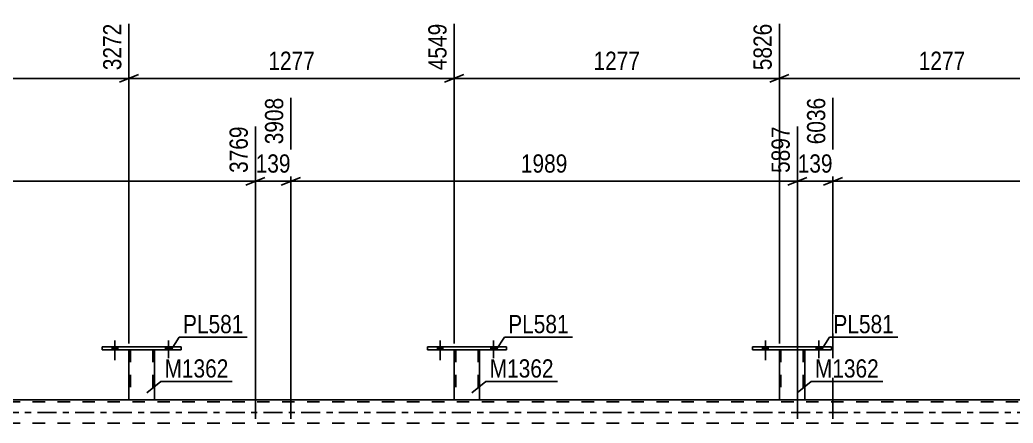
# Model space of a CAD drawing. Header units: millimetres. Extents: x 0 to 841, y 0 to 594.
# Drawn here: x 151.9 to 308, y 427.3 to 490.6 of the extents above; entities that cross this region are included whole.
import ezdxf

# ---------------------------------------------------------------- set-up
doc = ezdxf.new("R2010")
doc.units = ezdxf.units.MM
doc.linetypes.add('DXK_LINE_DOT2', pattern=[3.9198, 1.9599, -1.9599])
doc.linetypes.add('DXK_LINE_DOT3', pattern=[5.9187, 2.979, -0.9799, 0.9799, -0.9799])
doc.styles.add('Arial Narrow', font='ARIALN.TTF', dxfattribs={"height": 0.2})

# ---------------------------------------------------------------- blocks, each defined once
blk = doc.blocks.new('Bolt-103641004-3416 - 3414')
at = {"linetype": 'Continuous'}
for points in [[(166.43, 438.81), (167.31, 438.81), (167.31, 439.29), (166.43, 439.29)], [(174.83, 438.81), (175.71, 438.81), (175.71, 439.29), (174.83, 439.29)]]:
    blk.add_hatch(color=1, dxfattribs=at).paths.add_polyline_path(points)
at = {"color": 1, "linetype": 'Continuous'}
for p, q in [((166.87, 440.29), (166.87, 437.17)), ((175.27, 440.29), (175.27, 437.17)), ((166.43, 439.29), (166.43, 438.81)), ((167.31, 439.29), (167.31, 438.81)), ((174.83, 439.29), (174.83, 438.81)), ((175.71, 439.29), (175.71, 438.81))]:
    blk.add_line(p, q, dxfattribs=at)
blk = doc.blocks.new('Bolt-103641004-3417 - 3414')
at = {"linetype": 'Continuous'}
for points in [[(217.51, 438.81), (218.39, 438.81), (218.39, 439.29), (217.51, 439.29)], [(225.91, 438.81), (226.79, 438.81), (226.79, 439.29), (225.91, 439.29)]]:
    blk.add_hatch(color=1, dxfattribs=at).paths.add_polyline_path(points)
at = {"color": 1, "linetype": 'Continuous'}
for p, q in [((217.95, 440.29), (217.95, 437.17)), ((226.35, 440.29), (226.35, 437.17)), ((217.51, 439.29), (217.51, 438.81)), ((218.39, 439.29), (218.39, 438.81)), ((225.91, 439.29), (225.91, 438.81)), ((226.79, 439.29), (226.79, 438.81))]:
    blk.add_line(p, q, dxfattribs=at)
blk = doc.blocks.new('Bolt-103641004-3477 - 3414')
at = {"linetype": 'Continuous'}
for points in [[(166.43, 438.81), (167.31, 438.81), (167.31, 439.29), (166.43, 439.29)], [(174.83, 438.81), (175.71, 438.81), (175.71, 439.29), (174.83, 439.29)]]:
    blk.add_hatch(color=1, dxfattribs=at).paths.add_polyline_path(points)
at = {"color": 1, "linetype": 'Continuous'}
for p, q in [((166.87, 440.29), (166.87, 437.17)), ((175.27, 440.29), (175.27, 437.17)), ((166.43, 439.29), (166.43, 438.81)), ((167.31, 439.29), (167.31, 438.81)), ((174.83, 439.29), (174.83, 438.81)), ((175.71, 439.29), (175.71, 438.81))]:
    blk.add_line(p, q, dxfattribs=at)
blk = doc.blocks.new('Bolt-103641004-3564 - 3414')
at = {"linetype": 'Continuous'}
for points in [[(268.59, 438.81), (269.47, 438.81), (269.47, 439.29), (268.59, 439.29)], [(276.99, 438.81), (277.87, 438.81), (277.87, 439.29), (276.99, 439.29)]]:
    blk.add_hatch(color=1, dxfattribs=at).paths.add_polyline_path(points)
at = {"color": 1, "linetype": 'Continuous'}
for p, q in [((269.03, 440.29), (269.03, 437.17)), ((277.43, 440.29), (277.43, 437.17)), ((268.59, 439.29), (268.59, 438.81)), ((269.47, 439.29), (269.47, 438.81)), ((276.99, 439.29), (276.99, 438.81)), ((277.87, 439.29), (277.87, 438.81))]:
    blk.add_line(p, q, dxfattribs=at)
blk = doc.blocks.new('Bolt-103641004-3565 - 3414')
at = {"linetype": 'Continuous'}
for points in [[(268.59, 438.81), (269.47, 438.81), (269.47, 439.29), (268.59, 439.29)], [(276.99, 438.81), (277.87, 438.81), (277.87, 439.29), (276.99, 439.29)]]:
    blk.add_hatch(color=1, dxfattribs=at).paths.add_polyline_path(points)
at = {"color": 1, "linetype": 'Continuous'}
for p, q in [((269.03, 440.29), (269.03, 437.17)), ((277.43, 440.29), (277.43, 437.17)), ((268.59, 439.29), (268.59, 438.81)), ((269.47, 439.29), (269.47, 438.81)), ((276.99, 439.29), (276.99, 438.81)), ((277.87, 439.29), (277.87, 438.81))]:
    blk.add_line(p, q, dxfattribs=at)
blk = doc.blocks.new('Part-103641004-3505 - 3414')
at = {"color": 2, "linetype": 'Continuous'}
for p, q in [((271.23, 438.81), (271.23, 430.97)), ((275.23, 438.81), (275.23, 430.97)), ((271.23, 430.97), (275.23, 430.97))]:
    blk.add_line(p, q, dxfattribs=at)
at = {"color": 7, "linetype": 'DXK_LINE_DOT2'}
for p, q in [((271.23, 438.81), (275.23, 438.81)), ((271.23, 438.81), (271.23, 438.81)), ((271.23, 438.81), (271.23, 438.81)), ((271.47, 438.81), (271.47, 430.97)), ((274.99, 438.81), (274.99, 430.97)), ((275.23, 438.81), (275.23, 438.81)), ((275.23, 438.81), (275.23, 438.81)), ((274.94, 430.97), (274.98, 430.97)), ((274.94, 430.97), (274.98, 430.97)), ((274.98, 430.97), (274.99, 430.97)), ((274.98, 430.97), (274.99, 430.97))]:
    blk.add_line(p, q, dxfattribs=at)
blk = doc.blocks.new('Bolt-103641004-3563 - 3414')
at = {"linetype": 'Continuous'}
for points in [[(217.51, 438.81), (218.39, 438.81), (218.39, 439.29), (217.51, 439.29)], [(225.91, 438.81), (226.79, 438.81), (226.79, 439.29), (225.91, 439.29)]]:
    blk.add_hatch(color=1, dxfattribs=at).paths.add_polyline_path(points)
at = {"color": 1, "linetype": 'Continuous'}
for p, q in [((217.95, 440.29), (217.95, 437.17)), ((226.35, 440.29), (226.35, 437.17)), ((217.51, 439.29), (217.51, 438.81)), ((218.39, 439.29), (218.39, 438.81)), ((225.91, 439.29), (225.91, 438.81)), ((226.79, 439.29), (226.79, 438.81))]:
    blk.add_line(p, q, dxfattribs=at)
blk = doc.blocks.new('Part-103641004-3578 - 3414')
at = {"color": 2, "linetype": 'Continuous'}
for p, q in [((267.03, 439.29), (267.03, 438.81)), ((279.43, 439.29), (267.03, 439.29)), ((267.03, 438.81), (279.43, 438.81)), ((279.43, 438.81), (279.43, 439.29))]:
    blk.add_line(p, q, dxfattribs=at)
blk = doc.blocks.new('Part-103641004-3661 - 3414')
at = {"color": 2, "linetype": 'Continuous'}
for p, q in [((169.07, 438.81), (169.07, 430.97)), ((173.07, 438.81), (173.07, 430.97)), ((169.07, 430.97), (173.07, 430.97))]:
    blk.add_line(p, q, dxfattribs=at)
at = {"color": 7, "linetype": 'DXK_LINE_DOT2'}
for p, q in [((169.07, 438.81), (173.07, 438.81)), ((169.07, 438.81), (169.07, 438.81)), ((169.07, 438.81), (169.07, 438.81)), ((169.31, 438.81), (169.31, 430.97)), ((172.83, 438.81), (172.83, 430.97)), ((173.07, 438.81), (173.07, 438.81)), ((173.07, 438.81), (173.07, 438.81)), ((172.78, 430.97), (172.82, 430.97)), ((172.78, 430.97), (172.82, 430.97)), ((172.82, 430.97), (172.83, 430.97)), ((172.82, 430.97), (172.83, 430.97))]:
    blk.add_line(p, q, dxfattribs=at)
blk = doc.blocks.new('Part-103641004-3656 - 3414')
at = {"color": 2, "linetype": 'Continuous'}
for p, q in [((164.87, 439.29), (164.87, 438.81)), ((177.27, 439.29), (164.87, 439.29)), ((164.87, 438.81), (177.27, 438.81)), ((177.27, 438.81), (177.27, 439.29))]:
    blk.add_line(p, q, dxfattribs=at)
blk = doc.blocks.new('Part-103641004-3666 - 3414')
at = {"color": 2, "linetype": 'Continuous'}
for p, q in [((215.95, 439.29), (215.95, 438.81)), ((228.35, 439.29), (215.95, 439.29)), ((215.95, 438.81), (228.35, 438.81)), ((228.35, 438.81), (228.35, 439.29))]:
    blk.add_line(p, q, dxfattribs=at)
blk = doc.blocks.new('Part-103641004-3671 - 3414')
at = {"color": 2, "linetype": 'Continuous'}
for p, q in [((220.15, 438.81), (220.15, 430.97)), ((224.15, 438.81), (224.15, 430.97)), ((220.15, 430.97), (224.15, 430.97))]:
    blk.add_line(p, q, dxfattribs=at)
at = {"color": 7, "linetype": 'DXK_LINE_DOT2'}
for p, q in [((220.15, 438.81), (224.15, 438.81)), ((220.15, 438.81), (220.15, 438.81)), ((220.15, 438.81), (220.15, 438.81)), ((220.39, 438.81), (220.39, 430.97)), ((223.91, 438.81), (223.91, 430.97)), ((224.15, 438.81), (224.15, 438.81)), ((224.15, 438.81), (224.15, 438.81)), ((223.86, 430.97), (223.9, 430.97)), ((223.86, 430.97), (223.9, 430.97)), ((223.9, 430.97), (223.91, 430.97)), ((223.9, 430.97), (223.91, 430.97))]:
    blk.add_line(p, q, dxfattribs=at)
blk = doc.blocks.new('Part-103641004-3870 - 3414')
at = {"color": 7, "linetype": 'DXK_LINE_DOT2'}
for p, q in [((759.54, 430.65), (95.51, 430.65)), ((173.07, 430.97), (169.07, 430.97)), ((224.15, 430.97), (220.15, 430.97)), ((275.23, 430.97), (271.23, 430.97)), ((759.54, 427.29), (95.51, 427.29))]:
    blk.add_line(p, q, dxfattribs=at)
at = {"color": 2, "linetype": 'Continuous'}
for p, q in [((169.07, 430.97), (121.99, 430.97)), ((220.15, 430.97), (173.07, 430.97)), ((271.23, 430.97), (224.15, 430.97)), ((322.32, 430.97), (275.23, 430.97))]:
    blk.add_line(p, q, dxfattribs=at)
at = {"color": 7, "linetype": 'DXK_LINE_DOT3'}
blk.add_line((95.51, 428.97), (759.54, 428.97), dxfattribs=at)
blk = doc.blocks.new('StraightDimension-103641004-4673 - 3414')
at = {"color": 7, "linetype": 'Continuous'}
for p, q in [((279.64, 427.97), (279.64, 478.41)), ((359.2, 427.97), (359.2, 473.91)), ((281.14, 465.9), (278.14, 464.7)), ((279.64, 465.3), (359.2, 465.3)), ((357.7, 464.7), (360.7, 465.9))]:
    blk.add_line(p, q, dxfattribs=at)
at = {"color": 0, "linetype": 'Continuous'}
blk.add_wipeout([(358.6, 474.51), (354.4, 474.51), (354.4, 466), (358.6, 466)], dxfattribs=at)
at = {"color": 0}
blk.add_wipeout([(323.67, 466.05), (323.67, 470.25), (315.16, 470.25), (315.16, 466.05)], dxfattribs=at)
at = {"color": 3, "linetype": 'Continuous', "style": 'Arial Narrow'}
blk.add_text('8025', height=2.863, rotation=90.0002, dxfattribs=at).set_placement((358, 466.6))
at = {"color": 3, "style": 'Arial Narrow'}
blk.add_text('1989', height=2.863, dxfattribs=at).set_placement((315.76, 466.65))
blk = doc.blocks.new('StraightDimension-103641004-4654 - 3414')
at = {"color": 7, "linetype": 'Continuous'}
for p, q in [((279.64, 427.97), (279.64, 478.41)), ((274.06, 427.97), (274.06, 473.91)), ((272.56, 464.7), (275.56, 465.9)), ((274.06, 465.3), (279.64, 465.3)), ((281.14, 465.9), (278.14, 464.7))]:
    blk.add_line(p, q, dxfattribs=at)
at = {"color": 0}
blk.add_wipeout([(280.19, 466.05), (280.19, 470.25), (273.51, 470.25), (273.51, 466.05)], dxfattribs=at)
at = {"color": 3, "style": 'Arial Narrow'}
blk.add_text('139', height=2.863, dxfattribs=at).set_placement((274.11, 466.65))
at = {"color": 0, "linetype": 'Continuous'}
blk.add_wipeout([(279.04, 479.01), (274.84, 479.01), (274.84, 470.5), (279.04, 470.5)], dxfattribs=at)
at = {"color": 3, "linetype": 'Continuous', "style": 'Arial Narrow'}
blk.add_text('6036', height=2.863, rotation=90.0002, dxfattribs=at).set_placement((278.44, 471.1))
blk = doc.blocks.new('StraightDimension-103641004-4635 - 3414')
at = {"color": 7, "linetype": 'Continuous'}
for p, q in [((194.5, 427.97), (194.5, 478.41)), ((274.06, 427.97), (274.06, 473.91)), ((196, 465.9), (193, 464.7)), ((194.5, 465.3), (274.06, 465.3)), ((272.56, 464.7), (275.56, 465.9))]:
    blk.add_line(p, q, dxfattribs=at)
at = {"color": 0, "linetype": 'Continuous'}
blk.add_wipeout([(273.46, 474.51), (269.26, 474.51), (269.26, 466), (273.46, 466)], dxfattribs=at)
at = {"color": 0}
blk.add_wipeout([(238.54, 466.05), (238.54, 470.25), (230.03, 470.25), (230.03, 466.05)], dxfattribs=at)
at = {"color": 3, "linetype": 'Continuous', "style": 'Arial Narrow'}
blk.add_text('5897', height=2.863, rotation=90.0002, dxfattribs=at).set_placement((272.86, 466.6))
at = {"color": 3, "style": 'Arial Narrow'}
blk.add_text('1989', height=2.863, dxfattribs=at).set_placement((230.63, 466.65))
blk = doc.blocks.new('StraightDimension-103641004-4499 - 3414')
at = {"color": 7, "linetype": 'Continuous'}
for p, q in [((117.99, 439.81), (117.99, 490.05)), ((169.07, 439.81), (169.07, 490.05)), ((119.49, 482.04), (116.49, 480.84)), ((117.99, 481.44), (169.07, 481.44)), ((167.57, 480.84), (170.57, 482.04))]:
    blk.add_line(p, q, dxfattribs=at)
at = {"color": 0, "linetype": 'Continuous'}
blk.add_wipeout([(168.47, 490.65), (164.27, 490.65), (164.27, 482.14), (168.47, 482.14)], dxfattribs=at)
at = {"color": 0}
blk.add_wipeout([(147.79, 482.19), (147.79, 486.39), (139.28, 486.39), (139.28, 482.19)], dxfattribs=at)
at = {"color": 3, "linetype": 'Continuous', "style": 'Arial Narrow'}
blk.add_text('3272', height=2.863, rotation=90.0002, dxfattribs=at).set_placement((167.87, 482.74))
at = {"color": 3, "style": 'Arial Narrow'}
blk.add_text('1277', height=2.863, dxfattribs=at).set_placement((139.88, 482.79))
blk = doc.blocks.new('StraightDimension-103641004-4489 - 3414')
at = {"color": 7, "linetype": 'Continuous'}
for p, q in [((169.07, 439.81), (169.07, 490.05)), ((220.15, 439.81), (220.15, 490.05)), ((170.57, 482.04), (167.57, 480.84)), ((169.07, 481.44), (220.15, 481.44)), ((218.65, 480.84), (221.65, 482.04))]:
    blk.add_line(p, q, dxfattribs=at)
at = {"color": 0, "linetype": 'Continuous'}
blk.add_wipeout([(219.55, 490.65), (215.35, 490.65), (215.35, 482.14), (219.55, 482.14)], dxfattribs=at)
at = {"color": 0}
blk.add_wipeout([(198.87, 482.19), (198.87, 486.39), (190.36, 486.39), (190.36, 482.19)], dxfattribs=at)
at = {"color": 3, "linetype": 'Continuous', "style": 'Arial Narrow'}
blk.add_text('4549', height=2.863, rotation=90.0002, dxfattribs=at).set_placement((218.95, 482.74))
at = {"color": 3, "style": 'Arial Narrow'}
blk.add_text('1277', height=2.863, dxfattribs=at).set_placement((190.96, 482.79))
blk = doc.blocks.new('StraightDimension-103641004-4479 - 3414')
at = {"color": 7, "linetype": 'Continuous'}
for p, q in [((220.15, 439.81), (220.15, 490.05)), ((271.23, 439.81), (271.23, 490.05)), ((221.65, 482.04), (218.65, 480.84)), ((220.15, 481.44), (271.23, 481.44)), ((269.73, 480.84), (272.73, 482.04))]:
    blk.add_line(p, q, dxfattribs=at)
at = {"color": 0, "linetype": 'Continuous'}
blk.add_wipeout([(270.63, 490.65), (266.43, 490.65), (266.43, 482.14), (270.63, 482.14)], dxfattribs=at)
at = {"color": 0}
blk.add_wipeout([(249.95, 482.19), (249.95, 486.39), (241.44, 486.39), (241.44, 482.19)], dxfattribs=at)
at = {"color": 3, "linetype": 'Continuous', "style": 'Arial Narrow'}
blk.add_text('5826', height=2.863, rotation=90.0002, dxfattribs=at).set_placement((270.03, 482.74))
at = {"color": 3, "style": 'Arial Narrow'}
blk.add_text('1277', height=2.863, dxfattribs=at).set_placement((242.04, 482.79))
blk = doc.blocks.new('StraightDimension-103641004-4469 - 3414')
at = {"color": 7, "linetype": 'Continuous'}
for p, q in [((271.23, 439.81), (271.23, 490.05)), ((322.32, 439.81), (322.32, 490.05)), ((272.73, 482.04), (269.73, 480.84)), ((271.23, 481.44), (322.32, 481.44)), ((320.82, 480.84), (323.82, 482.04))]:
    blk.add_line(p, q, dxfattribs=at)
at = {"color": 0, "linetype": 'Continuous'}
blk.add_wipeout([(321.72, 490.65), (317.52, 490.65), (317.52, 482.14), (321.72, 482.14)], dxfattribs=at)
at = {"color": 0}
blk.add_wipeout([(301.03, 482.19), (301.03, 486.39), (292.52, 486.39), (292.52, 482.19)], dxfattribs=at)
at = {"color": 3, "linetype": 'Continuous', "style": 'Arial Narrow'}
blk.add_text('7103', height=2.863, rotation=90.0002, dxfattribs=at).set_placement((321.12, 482.74))
at = {"color": 3, "style": 'Arial Narrow'}
blk.add_text('1277', height=2.863, dxfattribs=at).set_placement((293.12, 482.79))
blk = doc.blocks.new('StraightDimension-103641004-4616 - 3414')
at = {"color": 7, "linetype": 'Continuous'}
for p, q in [((194.5, 427.97), (194.5, 478.41)), ((188.93, 427.97), (188.93, 473.91)), ((187.43, 464.7), (190.43, 465.9)), ((188.93, 465.3), (194.5, 465.3)), ((196, 465.9), (193, 464.7))]:
    blk.add_line(p, q, dxfattribs=at)
at = {"color": 0}
blk.add_wipeout([(195.06, 466.05), (195.06, 470.25), (188.37, 470.25), (188.37, 466.05)], dxfattribs=at)
at = {"color": 3, "style": 'Arial Narrow'}
blk.add_text('139', height=2.863, dxfattribs=at).set_placement((188.97, 466.65))
at = {"color": 0, "linetype": 'Continuous'}
blk.add_wipeout([(193.9, 479.01), (189.7, 479.01), (189.7, 470.5), (193.9, 470.5)], dxfattribs=at)
at = {"color": 3, "linetype": 'Continuous', "style": 'Arial Narrow'}
blk.add_text('3908', height=2.863, rotation=90.0002, dxfattribs=at).set_placement((193.3, 471.1))
blk = doc.blocks.new('StraightDimension-103641004-4875 - 3414')
at = {"color": 7, "linetype": 'Continuous'}
for p, q in [((105.11, 427.97), (105.11, 473.91)), ((188.93, 427.97), (188.93, 473.91)), ((106.61, 465.9), (103.61, 464.7)), ((105.11, 465.3), (188.93, 465.3)), ((187.43, 464.7), (190.43, 465.9))]:
    blk.add_line(p, q, dxfattribs=at)
at = {"color": 0, "linetype": 'Continuous'}
blk.add_wipeout([(188.33, 474.51), (184.13, 474.51), (184.13, 466), (188.33, 466)], dxfattribs=at)
at = {"color": 0}
blk.add_wipeout([(151.28, 466.05), (151.28, 470.25), (142.76, 470.25), (142.76, 466.05)], dxfattribs=at)
at = {"color": 3, "linetype": 'Continuous', "style": 'Arial Narrow'}
blk.add_text('3769', height=2.863, rotation=90.0002, dxfattribs=at).set_placement((187.73, 466.6))
at = {"color": 3, "style": 'Arial Narrow'}
blk.add_text('2095', height=2.863, dxfattribs=at).set_placement((143.36, 466.65))
blk = doc.blocks.new('Mark-103641004-3501 - 3414')
at = {"color": 0}
blk.add_wipeout([(286.86, 434.45), (286.86, 437.45), (276.81, 437.45), (276.81, 434.45)], dxfattribs=at)
blk.add_wipeout([(286.86, 434.45), (286.86, 437.45), (276.81, 437.45), (276.81, 434.45)], dxfattribs=at)
at = {"color": 30, "linetype": 'Continuous'}
for p, q in [((274.01, 432.07), (276.21, 433.85)), ((276.21, 433.85), (287.46, 433.85))]:
    blk.add_line(p, q, dxfattribs=at)
at = {"color": 3, "style": 'Arial Narrow'}
blk.add_text('M1362', height=2.863, dxfattribs=at).set_placement((276.81, 434.45))
blk = doc.blocks.new('Mark-103641004-3574 - 3414')
at = {"color": 0}
blk.add_wipeout([(289.22, 441.42), (289.22, 444.42), (279.72, 444.42), (279.72, 441.42)], dxfattribs=at)
blk.add_wipeout([(289.22, 441.42), (289.22, 444.42), (279.72, 444.42), (279.72, 441.42)], dxfattribs=at)
at = {"color": 30, "linetype": 'Continuous'}
for p, q in [((277.85, 438.81), (279.12, 440.82)), ((279.12, 440.82), (289.82, 440.82))]:
    blk.add_line(p, q, dxfattribs=at)
at = {"color": 3, "style": 'Arial Narrow'}
blk.add_text('PL581', height=2.863, dxfattribs=at).set_placement((279.72, 441.42))
blk = doc.blocks.new('Mark-103641004-3652 - 3414')
at = {"color": 0}
blk.add_wipeout([(187.06, 441.42), (187.06, 444.42), (177.56, 444.42), (177.56, 441.42)], dxfattribs=at)
blk.add_wipeout([(187.06, 441.42), (187.06, 444.42), (177.56, 444.42), (177.56, 441.42)], dxfattribs=at)
at = {"color": 30, "linetype": 'Continuous'}
for p, q in [((175.68, 438.81), (176.96, 440.82)), ((176.96, 440.82), (187.66, 440.82))]:
    blk.add_line(p, q, dxfattribs=at)
at = {"color": 3, "style": 'Arial Narrow'}
blk.add_text('PL581', height=2.863, dxfattribs=at).set_placement((177.56, 441.42))
blk = doc.blocks.new('Mark-103641004-3657 - 3414')
at = {"color": 0}
blk.add_wipeout([(184.7, 434.45), (184.7, 437.45), (174.65, 437.45), (174.65, 434.45)], dxfattribs=at)
blk.add_wipeout([(184.7, 434.45), (184.7, 437.45), (174.65, 437.45), (174.65, 434.45)], dxfattribs=at)
at = {"color": 30, "linetype": 'Continuous'}
for p, q in [((171.85, 432.07), (174.05, 433.85)), ((174.05, 433.85), (185.3, 433.85))]:
    blk.add_line(p, q, dxfattribs=at)
at = {"color": 3, "style": 'Arial Narrow'}
blk.add_text('M1362', height=2.863, dxfattribs=at).set_placement((174.65, 434.45))
blk = doc.blocks.new('Mark-103641004-3662 - 3414')
at = {"color": 0}
blk.add_wipeout([(238.14, 441.42), (238.14, 444.42), (228.64, 444.42), (228.64, 441.42)], dxfattribs=at)
blk.add_wipeout([(238.14, 441.42), (238.14, 444.42), (228.64, 444.42), (228.64, 441.42)], dxfattribs=at)
at = {"color": 30, "linetype": 'Continuous'}
for p, q in [((226.77, 438.81), (228.04, 440.82)), ((228.04, 440.82), (238.74, 440.82))]:
    blk.add_line(p, q, dxfattribs=at)
at = {"color": 3, "style": 'Arial Narrow'}
blk.add_text('PL581', height=2.863, dxfattribs=at).set_placement((228.64, 441.42))
blk = doc.blocks.new('Mark-103641004-3667 - 3414')
at = {"color": 0}
blk.add_wipeout([(235.78, 434.45), (235.78, 437.45), (225.73, 437.45), (225.73, 434.45)], dxfattribs=at)
blk.add_wipeout([(235.78, 434.45), (235.78, 437.45), (225.73, 437.45), (225.73, 434.45)], dxfattribs=at)
at = {"color": 30, "linetype": 'Continuous'}
for p, q in [((222.93, 432.07), (225.13, 433.85)), ((225.13, 433.85), (236.38, 433.85))]:
    blk.add_line(p, q, dxfattribs=at)
at = {"color": 3, "style": 'Arial Narrow'}
blk.add_text('M1362', height=2.863, dxfattribs=at).set_placement((225.73, 434.45))

msp = doc.modelspace()

# ---------------------------------------------------------------- block references
for name in ['Bolt-103641004-3416 - 3414', 'Bolt-103641004-3477 - 3414', 'Bolt-103641004-3417 - 3414', 'Bolt-103641004-3563 - 3414', 'Bolt-103641004-3564 - 3414', 'Bolt-103641004-3565 - 3414', 'Part-103641004-3656 - 3414', 'Part-103641004-3661 - 3414', 'Part-103641004-3666 - 3414', 'Part-103641004-3671 - 3414', 'Part-103641004-3578 - 3414', 'Part-103641004-3505 - 3414', 'Part-103641004-3870 - 3414']:
    msp.add_blockref(name, (0, 0))

# ---------------------------------------------------------------- next in the draw order: block references
for name in ['StraightDimension-103641004-4499 - 3414', 'StraightDimension-103641004-4673 - 3414']:
    msp.add_blockref(name, (0, 0))

# ---------------------------------------------------------------- next in the draw order: block references
msp.add_blockref('StraightDimension-103641004-4654 - 3414', (0, 0))

# ---------------------------------------------------------------- next in the draw order: block references
msp.add_blockref('StraightDimension-103641004-4635 - 3414', (0, 0))

# ---------------------------------------------------------------- next in the draw order: block references
for name in ['StraightDimension-103641004-4489 - 3414', 'Mark-103641004-3667 - 3414', 'Mark-103641004-3501 - 3414']:
    msp.add_blockref(name, (0, 0))

# ---------------------------------------------------------------- next in the draw order: block references
for name in ['StraightDimension-103641004-4479 - 3414', 'StraightDimension-103641004-4616 - 3414']:
    msp.add_blockref(name, (0, 0))

# ---------------------------------------------------------------- next in the draw order: block references
for name in ['StraightDimension-103641004-4469 - 3414', 'StraightDimension-103641004-4875 - 3414', 'Mark-103641004-3662 - 3414']:
    msp.add_blockref(name, (0, 0))

# ---------------------------------------------------------------- next in the draw order: block references
for name in ['Mark-103641004-3652 - 3414', 'Mark-103641004-3574 - 3414', 'Mark-103641004-3657 - 3414']:
    msp.add_blockref(name, (0, 0))

doc.saveas('drawing.dxf')
